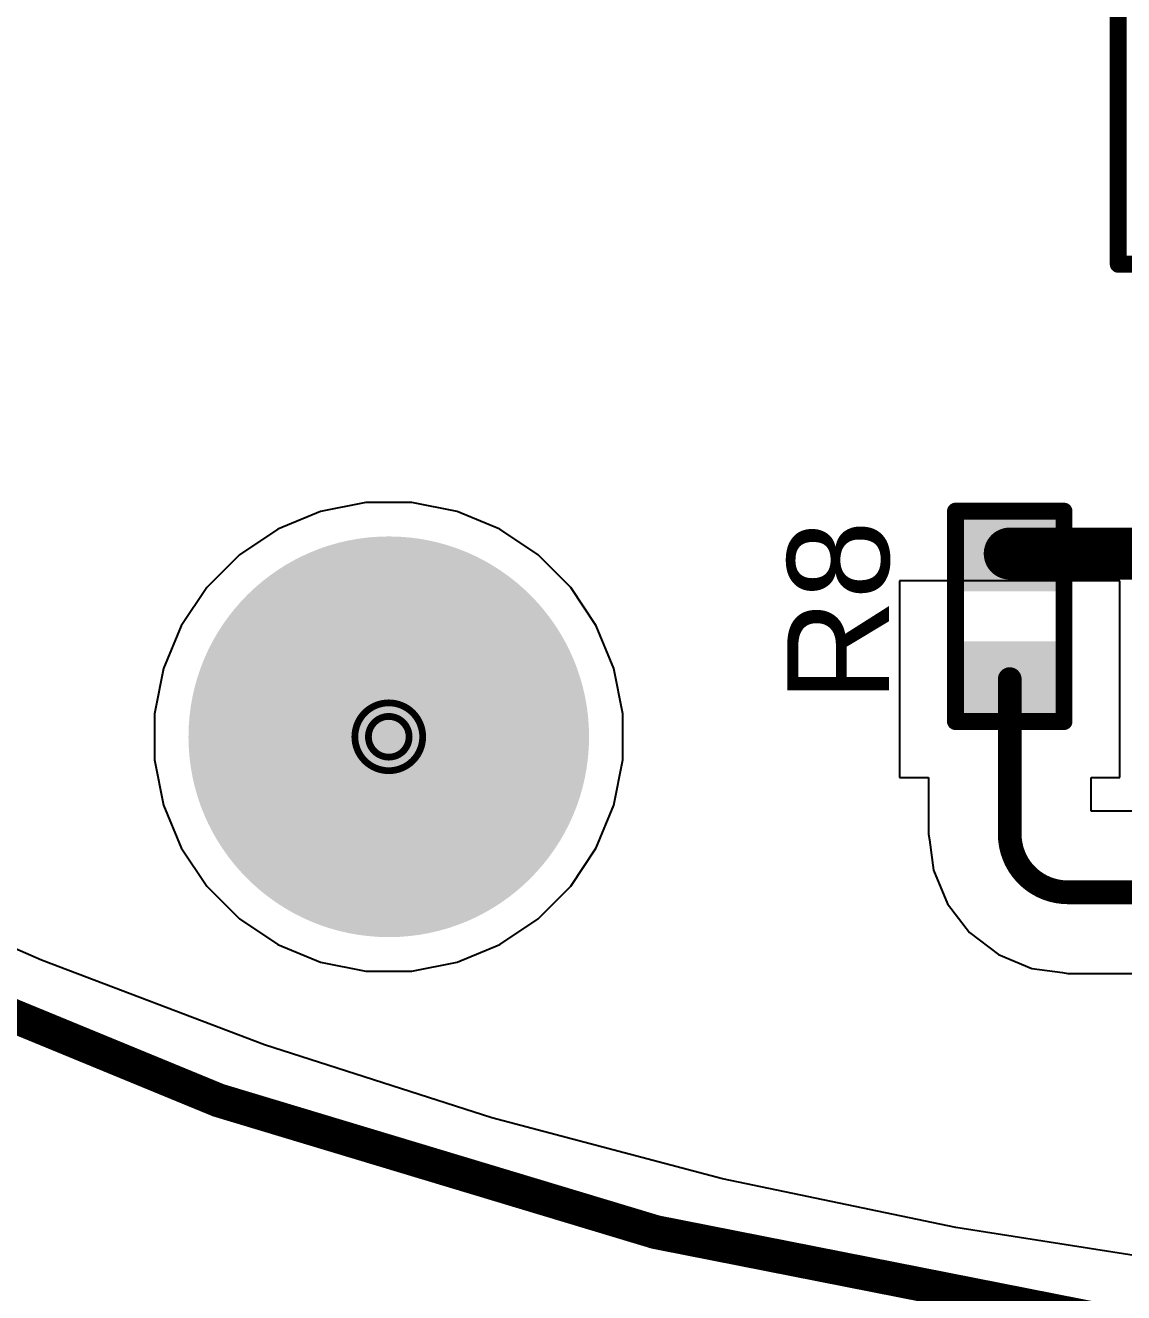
# Model space of a CAD drawing. Header units: inches. Extents: x -18 to 202, y -11 to 119.
# Drawn here: x 12.74 to 20.97, y -1.93 to 7.55 of the extents above; entities that cross this region are included whole.
import ezdxf

# ---------------------------------------------------------------- set-up
doc = ezdxf.new("R2010")
doc.units = ezdxf.units.IN
for name, color, linetype in [('Board Outline', 216, 'Continuous'), ('Bottom Layer', 5, 'Continuous'), ('Bottom Solder', 6, 'Continuous'), ('Drill Drawing', 1, 'Continuous'), ('Ground', 16, 'Continuous'), ('Pad Holes', 156, 'Continuous'), ('Power', 76, 'Continuous'), ('Top Layer', 1, 'Continuous'), ('Top Overlay', 2, 'Continuous'), ('Top Paste', 8, 'Continuous'), ('Top Solder', 216, 'Continuous')]:
    doc.layers.add(name, color=color, linetype=linetype)
doc.styles.add('Arial', font='', dxfattribs={"height": 0.2})
doc.styles.add('Arial Black_Bold', font='', dxfattribs={"height": 0.2})
doc.styles.get('Arial').set_extended_font_data('Arial')
doc.styles.get('Arial Black_Bold').set_extended_font_data('Arial Black', bold=True)

# ---------------------------------------------------------------- blocks, each defined once
blk = doc.blocks.new('R___0402_49')
at = {"layer": 'Top Layer'}
for points in [[(-0.6985, -0.3175), (-0.6985, 0.3175), (-0.2413, 0.3175), (-0.2413, -0.3175)], [(0.2413, -0.3175), (0.2413, 0.3175), (0.6985, 0.3175), (0.6985, -0.3175)]]:
    blk.add_hatch(color=1, dxfattribs=at).paths.add_polyline_path(points)
at = {"layer": 'Top Paste'}
for points in [[(-0.6985, -0.3175), (-0.6985, 0.3175), (-0.2413, 0.3175), (-0.2413, -0.3175)], [(0.2413, -0.3175), (0.2413, 0.3175), (0.6985, 0.3175), (0.6985, -0.3175)]]:
    blk.add_hatch(color=8, dxfattribs=at).paths.add_polyline_path(points)
at = {"layer": 'Top Solder'}
for points in [[(-0.7535, -0.3725), (-0.7535, 0.3725), (-0.1863, 0.3725), (-0.1863, -0.3725)], [(0.1863, -0.3725), (0.1863, 0.3725), (0.7535, 0.3725), (0.7535, -0.3725)]]:
    blk.add_hatch(color=216, dxfattribs=at).paths.add_polyline_path(points)
at = {"layer": 'Top Overlay'}
for points in [[(-0.7874, 0.4064, 0.127, 0.127, 0), (0.7874, 0.4064, 0.127, 0.127, 0)], [(-0.7874, 0.4064, 0.127, 0.127, 0), (-0.7874, -0.4064, 0.127, 0.127, 0)], [(0.7874, 0.4064, 0.127, 0.127, 0), (0.7874, -0.4064, 0.127, 0.127, 0)], [(-0.7874, -0.4064, 0.127, 0.127, 0), (0.7874, -0.4064, 0.127, 0.127, 0)], [(-0.8128, -0.4318, 0.00323, 0.00323, 0), (0.8128, -0.4318, 0.00323, 0.00323, 0)]]:
    blk.add_lwpolyline(points, format="xyseb", dxfattribs=at)
for points in [[(-0.8191, 0.4064, 0.0635, 0.0635, 1), (-0.7556, 0.4064, 0.0635, 0.0635, 1)], [(-0.8191, 0.4064, 0.0635, 0.0635, 1), (-0.7556, 0.4064, 0.0635, 0.0635, 1)], [(0.7556, 0.4064, 0.0635, 0.0635, 1), (0.8191, 0.4064, 0.0635, 0.0635, 1)], [(0.7556, 0.4064, 0.0635, 0.0635, 1), (0.8191, 0.4064, 0.0635, 0.0635, 1)], [(-0.8191, -0.4064, 0.0635, 0.0635, 1), (-0.7556, -0.4064, 0.0635, 0.0635, 1)], [(-0.8191, -0.4064, 0.0635, 0.0635, 1), (-0.7556, -0.4064, 0.0635, 0.0635, 1)], [(0.7556, -0.4064, 0.0635, 0.0635, 1), (0.8191, -0.4064, 0.0635, 0.0635, 1)], [(0.7556, -0.4064, 0.0635, 0.0635, 1), (0.8191, -0.4064, 0.0635, 0.0635, 1)], [(-0.8136, -0.4318, 0.00161, 0.00161, 1), (-0.812, -0.4318, 0.00161, 0.00161, 1)], [(0.812, -0.4318, 0.00161, 0.00161, 1), (0.8136, -0.4318, 0.00161, 0.00161, 1)]]:
    blk.add_lwpolyline(points, format="xyseb", close=True, dxfattribs=at)
blk = doc.blocks.new('UWD_470_F_10__D___101')
at = {"layer": 'Top Overlay'}
for points in [[(5.1308, 5.207, 0.127, 0.127, 0), (-3.6068, 5.207, 0.127, 0.127, 0)], [(5.1308, 5.207, 0.127, 0.127, 0), (5.1308, 1.8034, 0.127, 0.127, 0)]]:
    blk.add_lwpolyline(points, format="xyseb", dxfattribs=at)
blk.add_lwpolyline([(5.0991, 5.207, 0.0635, 0.0635, 1), (5.1626, 5.207, 0.0635, 0.0635, 1)], format="xyseb", close=True, dxfattribs=at)
blk.add_lwpolyline([(5.0991, 5.207, 0.0635, 0.0635, 1), (5.1626, 5.207, 0.0635, 0.0635, 1)], format="xyseb", close=True, dxfattribs=at)

msp = doc.modelspace()

# ---------------------------------------------------------------- hatches: boundary and pattern name
at = {"layer": 'Bottom Solder'}
h = msp.add_hatch(color=6, dxfattribs=at)
edge = h.paths.add_edge_path()
edge.add_arc((15.4663, 2.2282), 0.1016, 0, 360)
at = {"layer": 'Pad Holes'}
h = msp.add_hatch(color=7, dxfattribs=at)
edge = h.paths.add_edge_path()
edge.add_arc((15.4663, 2.2282), 1.5, 0, 360)
at = {"layer": 'Top Solder'}
h = msp.add_hatch(color=216, dxfattribs=at)
edge = h.paths.add_edge_path()
edge.add_arc((15.4663, 2.2282), 0.1016, 0, 360)

# ---------------------------------------------------------------- linework, layer by layer
at = {"layer": 'Board Outline'}
msp.add_lwpolyline([(44.2299, 62.3099, 0.254, 0.254, -3.535496), (7.5647, 62.2891, 0.254, 0.254, 0)], format="xyseb", dxfattribs=at)
at = {"layer": 'Bottom Layer'}
for p, q in [((14.9547, 3.9148), (14.6355, 3.7826)), ((15.2935, 3.9822), (14.9547, 3.9148)), ((15.639, 3.9822), (15.2935, 3.9822)), ((15.9779, 3.9148), (15.639, 3.9822)), ((16.2971, 3.7826), (15.9779, 3.9148)), ((14.6355, 3.7826), (14.3482, 3.5907)), ((16.5844, 3.5907), (16.2971, 3.7826)), ((14.3482, 3.5907), (14.1039, 3.3464)), ((16.8287, 3.3464), (16.5844, 3.5907)), ((14.1039, 3.3464), (13.9119, 3.0591)), ((17.0207, 3.0591), (16.8287, 3.3464)), ((13.9119, 3.0591), (13.7797, 2.7399)), ((17.1529, 2.7399), (17.0207, 3.0591)), ((13.7797, 2.7399), (13.7123, 2.401)), ((17.2203, 2.401), (17.1529, 2.7399)), ((13.7123, 2.401), (13.7123, 2.0555)), ((17.2203, 2.0555), (17.2203, 2.401)), ((13.7123, 2.0555), (13.7797, 1.7166)), ((17.1529, 1.7166), (17.2203, 2.0555)), ((13.7797, 1.7166), (13.9119, 1.3974)), ((17.0207, 1.3974), (17.1529, 1.7166)), ((13.9119, 1.3974), (14.1039, 1.1101)), ((16.8287, 1.1101), (17.0207, 1.3974)), ((12.8646, 0.5549), (11.2287, 1.2735)), ((14.1039, 1.1101), (14.3482, 0.8658)), ((16.5844, 0.8658), (16.8287, 1.1101)), ((14.3482, 0.8658), (14.6355, 0.6739)), ((16.2971, 0.6739), (16.5844, 0.8658)), ((14.6355, 0.6739), (14.9547, 0.5416)), ((15.9779, 0.5416), (16.2971, 0.6739)), ((14.5356, -0.078), (12.8646, 0.5549)), ((14.9547, 0.5416), (15.2935, 0.4742)), ((15.639, 0.4742), (15.9779, 0.5416)), ((15.2935, 0.4742), (15.639, 0.4742)), ((16.237, -0.6235), (14.5356, -0.078)), ((17.9645, -1.0803), (16.237, -0.6235)), ((19.7132, -1.4469), (17.9645, -1.0803)), ((21.4786, -1.7225), (19.7132, -1.4469))]:
    msp.add_line(p, q, dxfattribs=at)
at = {"layer": 'Drill Drawing'}
for points in [[(15.7203, 2.2282, 0.0508, 0.0508, 1), (15.2123, 2.2282, 0.0508, 0.0508, 1)], [(15.6187, 2.2282, 0.0508, 0.0508, 1), (15.3139, 2.2282, 0.0508, 0.0508, 1)], [(15.1996, 2.2282, 0.0254, 0.0254, 1), (15.225, 2.2282, 0.0254, 0.0254, 1)], [(15.3012, 2.2282, 0.0254, 0.0254, 1), (15.3266, 2.2282, 0.0254, 0.0254, 1)], [(15.606, 2.2282, 0.0254, 0.0254, 1), (15.6314, 2.2282, 0.0254, 0.0254, 1)], [(15.7076, 2.2282, 0.0254, 0.0254, 1), (15.733, 2.2282, 0.0254, 0.0254, 1)]]:
    msp.add_lwpolyline(points, format="xyseb", close=True, dxfattribs=at)
at = {"layer": 'Ground'}
for p, q in [((14.9547, 3.9148), (14.6355, 3.7826)), ((15.2935, 3.9822), (14.9547, 3.9148)), ((15.639, 3.9822), (15.2935, 3.9822)), ((15.9779, 3.9148), (15.639, 3.9822)), ((16.2971, 3.7826), (15.9779, 3.9148)), ((14.6355, 3.7826), (14.3482, 3.5907)), ((16.5844, 3.5907), (16.2971, 3.7826)), ((14.3482, 3.5907), (14.1039, 3.3464)), ((16.8287, 3.3464), (16.5844, 3.5907)), ((14.1039, 3.3464), (13.9119, 3.0591)), ((17.0207, 3.0591), (16.8287, 3.3464)), ((13.9119, 3.0591), (13.7797, 2.7399)), ((17.1529, 2.7399), (17.0207, 3.0591)), ((13.7797, 2.7399), (13.7123, 2.401)), ((17.2203, 2.401), (17.1529, 2.7399)), ((13.7123, 2.401), (13.7123, 2.0555)), ((17.2203, 2.0555), (17.2203, 2.401)), ((13.7123, 2.0555), (13.7797, 1.7166)), ((17.1529, 1.7166), (17.2203, 2.0555)), ((13.7797, 1.7166), (13.9119, 1.3974)), ((17.0207, 1.3974), (17.1529, 1.7166)), ((13.9119, 1.3974), (14.1039, 1.1101)), ((16.8287, 1.1101), (17.0207, 1.3974)), ((12.8646, 0.5549), (11.2287, 1.2735)), ((14.1039, 1.1101), (14.3482, 0.8658)), ((16.5844, 0.8658), (16.8287, 1.1101)), ((14.3482, 0.8658), (14.6355, 0.6739)), ((16.2971, 0.6739), (16.5844, 0.8658)), ((14.6355, 0.6739), (14.9547, 0.5416)), ((15.9779, 0.5416), (16.2971, 0.6739)), ((14.5356, -0.078), (12.8646, 0.5549)), ((14.9547, 0.5416), (15.2935, 0.4742)), ((15.639, 0.4742), (15.9779, 0.5416)), ((15.2935, 0.4742), (15.639, 0.4742)), ((16.237, -0.6235), (14.5356, -0.078)), ((17.9645, -1.0803), (16.237, -0.6235)), ((19.7132, -1.4469), (17.9645, -1.0803)), ((21.4786, -1.7225), (19.7132, -1.4469))]:
    msp.add_line(p, q, dxfattribs=at)
at = {"layer": 'Power'}
for p, q in [((20.9332, 14.8164), (20.9332, 6.184)), ((20.9332, 6.184), (20.9332, 6.0578)), ((20.9332, 6.0578), (20.9432, 6.0077)), ((20.9432, 6.0077), (20.9432, 5.9567)), ((20.9432, 5.9567), (20.9924, 5.7091)), ((14.9547, 3.9148), (14.6355, 3.7826)), ((15.2935, 3.9822), (14.9547, 3.9148)), ((15.639, 3.9822), (15.2935, 3.9822)), ((15.9779, 3.9148), (15.639, 3.9822)), ((16.2971, 3.7826), (15.9779, 3.9148)), ((14.6355, 3.7826), (14.3482, 3.5907)), ((16.5844, 3.5907), (16.2971, 3.7826)), ((14.3482, 3.5907), (14.1039, 3.3464)), ((16.8287, 3.3464), (16.5844, 3.5907)), ((14.1039, 3.3464), (13.9119, 3.0591)), ((17.0207, 3.0591), (16.8287, 3.3464)), ((13.9119, 3.0591), (13.7797, 2.7399)), ((17.1529, 2.7399), (17.0207, 3.0591)), ((13.7797, 2.7399), (13.7123, 2.401)), ((17.2203, 2.401), (17.1529, 2.7399)), ((13.7123, 2.401), (13.7123, 2.0555)), ((17.2203, 2.0555), (17.2203, 2.401)), ((13.7123, 2.0555), (13.7797, 1.7166)), ((17.1529, 1.7166), (17.2203, 2.0555)), ((13.7797, 1.7166), (13.9119, 1.3974)), ((17.0207, 1.3974), (17.1529, 1.7166)), ((13.9119, 1.3974), (14.1039, 1.1101)), ((16.8287, 1.1101), (17.0207, 1.3974)), ((12.8646, 0.5549), (11.2287, 1.2735)), ((14.1039, 1.1101), (14.3482, 0.8658)), ((16.5844, 0.8658), (16.8287, 1.1101)), ((14.3482, 0.8658), (14.6355, 0.6739)), ((16.2971, 0.6739), (16.5844, 0.8658)), ((14.6355, 0.6739), (14.9547, 0.5416)), ((15.9779, 0.5416), (16.2971, 0.6739)), ((14.5356, -0.078), (12.8646, 0.5549)), ((14.9547, 0.5416), (15.2935, 0.4742)), ((15.639, 0.4742), (15.9779, 0.5416)), ((15.2935, 0.4742), (15.639, 0.4742)), ((16.237, -0.6235), (14.5356, -0.078)), ((17.9645, -1.0803), (16.237, -0.6235)), ((19.7132, -1.4469), (17.9645, -1.0803)), ((21.4786, -1.7225), (19.7132, -1.4469))]:
    msp.add_line(p, q, dxfattribs=at)
at = {"layer": 'Top Layer'}
for p, q in [((14.9547, 3.9148), (14.6355, 3.7826)), ((15.2935, 3.9822), (14.9547, 3.9148)), ((15.639, 3.9822), (15.2935, 3.9822)), ((15.9779, 3.9148), (15.639, 3.9822)), ((16.2971, 3.7826), (15.9779, 3.9148)), ((14.6355, 3.7826), (14.3482, 3.5907)), ((16.5844, 3.5907), (16.2971, 3.7826)), ((14.3482, 3.5907), (14.1039, 3.3464)), ((16.8287, 3.3464), (16.5844, 3.5907)), ((14.1039, 3.3464), (13.9119, 3.0591)), ((17.0207, 3.0591), (16.8287, 3.3464)), ((20.9423, 3.3965), (19.2913, 3.3965)), ((19.2913, 3.3965), (19.2913, 1.9233)), ((20.9423, 1.9233), (20.9423, 3.3965)), ((13.9119, 3.0591), (13.7797, 2.7399)), ((17.1529, 2.7399), (17.0207, 3.0591)), ((13.7797, 2.7399), (13.7123, 2.401)), ((17.2203, 2.401), (17.1529, 2.7399)), ((13.7123, 2.401), (13.7123, 2.0555)), ((17.2203, 2.0555), (17.2203, 2.401)), ((13.7123, 2.0555), (13.7797, 1.7166)), ((17.1529, 1.7166), (17.2203, 2.0555)), ((19.2913, 1.9233), (19.5082, 1.9233)), ((19.5082, 1.9233), (19.5082, 1.4992)), ((20.7254, 1.6722), (20.7254, 1.9233)), ((20.7254, 1.9233), (20.9423, 1.9233)), ((13.7797, 1.7166), (13.9119, 1.3974)), ((17.0207, 1.3974), (17.1529, 1.7166)), ((24.0754, 1.6722), (20.7254, 1.6722)), ((19.5082, 1.4992), (19.5164, 1.4578)), ((19.5164, 1.4578), (19.5465, 1.2297)), ((13.9119, 1.3974), (14.1039, 1.1101)), ((16.8287, 1.1101), (17.0207, 1.3974)), ((12.8646, 0.5549), (11.2287, 1.2735)), ((19.5465, 1.2297), (19.6505, 0.9785)), ((14.1039, 1.1101), (14.3482, 0.8658)), ((16.5844, 0.8658), (16.8287, 1.1101)), ((19.6505, 0.9785), (19.816, 0.7628)), ((14.3482, 0.8658), (14.6355, 0.6739)), ((16.2971, 0.6739), (16.5844, 0.8658)), ((19.816, 0.7628), (20.0317, 0.5973)), ((14.6355, 0.6739), (14.9547, 0.5416)), ((15.9779, 0.5416), (16.2971, 0.6739)), ((20.0317, 0.5973), (20.2829, 0.4933)), ((14.5356, -0.078), (12.8646, 0.5549)), ((14.9547, 0.5416), (15.2935, 0.4742)), ((15.639, 0.4742), (15.9779, 0.5416)), ((20.2829, 0.4933), (20.511, 0.4632)), ((15.2935, 0.4742), (15.639, 0.4742)), ((20.511, 0.4632), (20.5524, 0.455)), ((20.5524, 0.455), (24.2121, 0.455)), ((16.237, -0.6235), (14.5356, -0.078)), ((17.9645, -1.0803), (16.237, -0.6235)), ((19.7132, -1.4469), (17.9645, -1.0803)), ((21.4786, -1.7225), (19.7132, -1.4469))]:
    msp.add_line(p, q, dxfattribs=at)
for points in [[(20.1168, 3.5997, 0.3894, 0.3894, 0), (21.3732, 3.5997, 0.3894, 0.3894, 0)], [(20.1168, 1.4992, 0.1778, 0.1778, 0), (20.1168, 2.6599, 0.1778, 0.1778, 0)], [(20.5524, 1.0636, 0.1778, 0.1778, -0.414214), (20.1168, 1.4992, 0.1778, 0.1778, 0)], [(20.5524, 1.0636, 0.1778, 0.1778, 0), (24.2121, 1.0636, 0.1778, 0.1778, 0)]]:
    msp.add_lwpolyline(points, format="xyseb", dxfattribs=at)
for points in [[(20.0195, 3.5997, 0.1947, 0.1947, 1), (20.2141, 3.5997, 0.1947, 0.1947, 1)], [(20.0724, 2.6599, 0.0889, 0.0889, 1), (20.1612, 2.6599, 0.0889, 0.0889, 1)], [(20.0724, 1.4992, 0.0889, 0.0889, 1), (20.1612, 1.4992, 0.0889, 0.0889, 1)], [(20.0724, 1.4992, 0.0889, 0.0889, 1), (20.1612, 1.4992, 0.0889, 0.0889, 1)], [(20.508, 1.0636, 0.0889, 0.0889, 1), (20.5969, 1.0636, 0.0889, 0.0889, 1)], [(20.508, 1.0636, 0.0889, 0.0889, 1), (20.5969, 1.0636, 0.0889, 0.0889, 1)]]:
    msp.add_lwpolyline(points, format="xyseb", close=True, dxfattribs=at)

# ---------------------------------------------------------------- block references
for name, p, rotation in [('UWD_470_F_10__D___101', (26.0604, 10.9728), 180), ('R___0402_49', (20.1168, 3.1298), 90)]:
    msp.add_blockref(name, p, dxfattribs=dict(rotation=rotation))

# ---------------------------------------------------------------- texts
at = {"layer": 'Top Overlay'}
for s, height, rotation, style, p in [('AUDIO_OUT', 1.524, 45, 'Arial Black_Bold', (9.0808, 6.9772)), ('R8', 0.762, 90, 'Arial', (19.2128, 2.488))]:
    msp.add_text(s, height=height, rotation=rotation, dxfattribs=dict(at, style=style)).set_placement(p)

doc.saveas('drawing.dxf')
